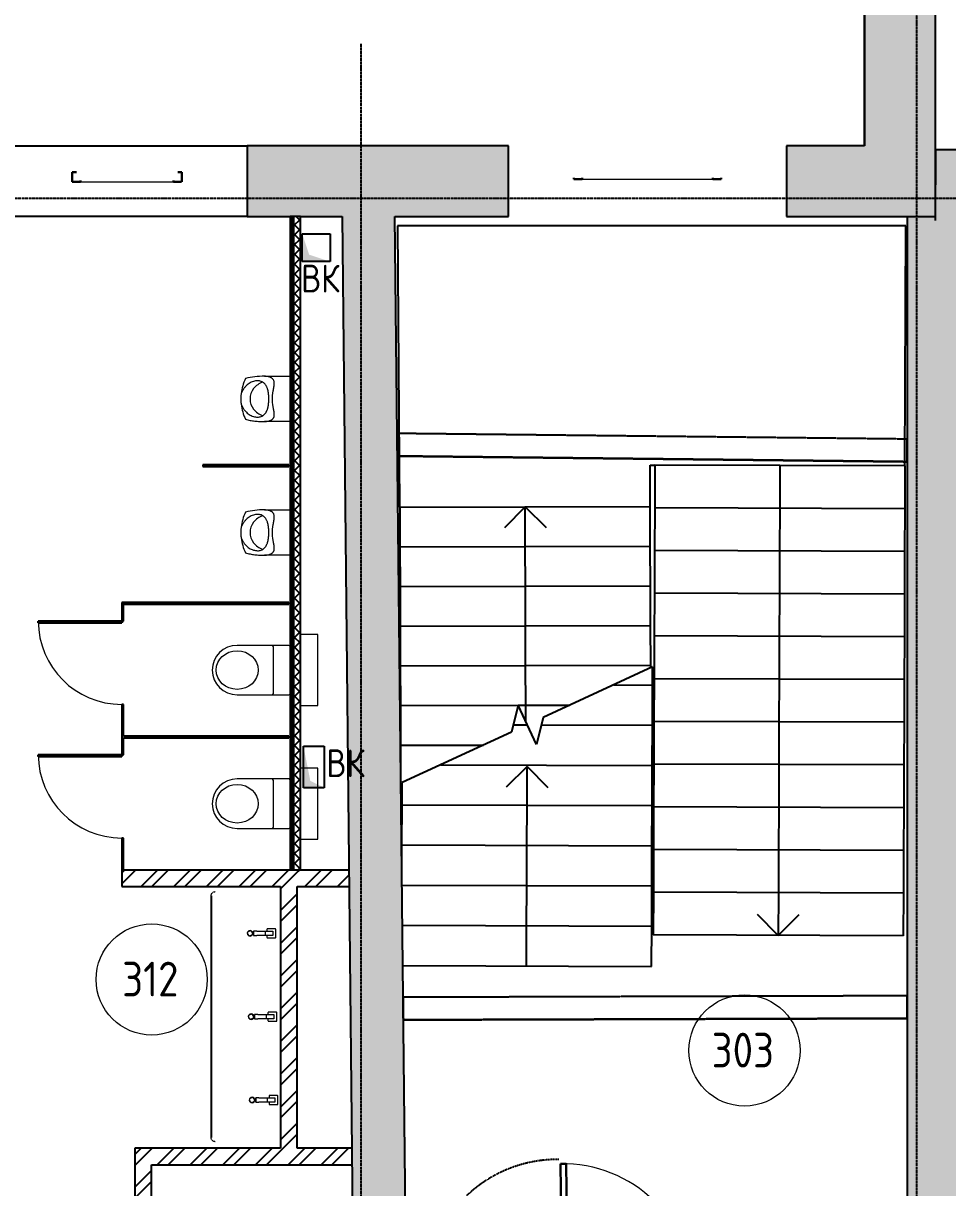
# Model space of a CAD drawing. Header units: millimetres. Extents: x -129048 to 476301, y -5853 to 215316.
# Drawn here: x 255956 to 262609, y 13584 to 21966 of the extents above; entities that cross this region are included whole.
import ezdxf
from ezdxf import colors
from ezdxf.entities.mleader import LeaderData, LeaderLine
from ezdxf.math import Vec2, Vec3

# ---------------------------------------------------------------- set-up
doc = ezdxf.new("R2010")
doc.units = ezdxf.units.MM
for name, pattern in [('ADSK_Линия сетки', [25, 20, -2.5, 0, -2.5]), ('ADSK_Сверху', [4.5, 3, -1.5]), ('ADSK_Снесено', [4.5, 3, -1.5]), ('ADSK_Штриховая_ш2 п1', [3, 2, -1])]:
    doc.linetypes.add(name, pattern=pattern)
for name, color, linetype, lineweight, true_color in [('_ Окна', 5, 'Continuous', 30, 0x0000ff), ('Линии', 7, 'Continuous', 9, 0x00a600), ('Обобщенные модели', 5, 'Continuous', 18, 0x0000ff), ('Стены внутренние', 5, 'Continuous', 18, 0x0000ff), ('Стены наружные', 1, 'ADSK_Снесено', 18, 0xff0000), ('Стены штриховка', 5, 'Continuous', 18, 0x0000ff)]:
    doc.layers.add(name, color=color, linetype=linetype, lineweight=lineweight, true_color=true_color)
for name, color, linetype, lineweight in [('GAZLAITER', 1, 'Continuous', 40), ('Аннотация', 7, 'Continuous', 9), ('Двери', 251, 'Continuous', 18), ('Каркас', 7, 'Continuous', 18), ('Лестницы', 7, 'Continuous', 18), ('Марки помещений', 7, 'Continuous', 20), ('Окна', 251, 'Continuous', 18), ('Сантехника', 251, 'Continuous', 18), ('Стрелки вверх', 7, 'Continuous', 18), ('Узлы', 7, 'Continuous', 18)]:
    doc.layers.add(name, color=color, linetype=linetype, lineweight=lineweight)
doc.styles.add('GOST Common_1', font='GOST Common_0.ttf', dxfattribs={"width": 0.9, "height": 200})
doc.styles.add('GOST Common_2', font='GOST Common_0.ttf', dxfattribs={"width": 0.9, "height": 250})
doc.styles.add('PIK', font='isocpeur.ttf', dxfattribs={"width": 0.9, "height": 250})
pattern_1 = [(45, (215977.25, 150), (-117.8655, 117.8655), []), (45, (216055.83, 150), (-117.8655, 117.8655), [])]
pattern_2 = [(45, (215977.25, 150), (-70.71068, 70.71068), [])]

# ---------------------------------------------------------------- blocks, each defined once
blk = doc.blocks.new('Витраж-тент со смещением вовне - 60мм 30 сдвиг-2061572-03 План 3-го этажа')
at = {"layer": '_ Окна', "color": 161, "linetype": 'ADSK_Сверху', "true_color": 0xaaaaff}
for p, q in [((-395, 25), (-395, -45)), ((-395, 25), (-365, 25)), ((-395, -45), (-395, 25)), ((395, 25), (365, 25)), ((395, -45), (395, 25)), ((395, -45), (395, 25)), ((-335, -45), (-395, -45)), ((-335, -35), (-335, -45)), ((335, -35), (335, -45)), ((335, -45), (395, -45))]:
    blk.add_line(p, q, dxfattribs=at)
at = {"layer": 'Окна', "color": 161, "linetype": 'ADSK_Сверху', "true_color": 0xaaaaff}
blk.add_line((-335, -45), (335, -45), dxfattribs=at)
blk = doc.blocks.new('Витраж-тент со смещением вовне - 60мм 30 сдвиг верхнее без сетки-1467094-03 План 3-го этажа')
at = {"layer": '_ Окна'}
for p, q in [((-530, -35), (-530, -45)), ((-530, -45), (-530, -35)), ((-470, -45), (-530, -45)), ((-470, -35), (-470, -45)), ((470, -35), (470, -45)), ((470, -45), (530, -45)), ((530, -45), (530, -35)), ((530, -45), (530, -35))]:
    blk.add_line(p, q, dxfattribs=at)
at = {"layer": 'Окна'}
blk.add_line((-470, -45), (470, -45), dxfattribs=at)
blk = doc.blocks.new('Раковина с 2-3 кранами для санузла - 500x1800 3 taps-2317887-03 План 3-го этажа')
at = {"layer": 'Сантехника'}
for p, q in [((-764.1, 503.1), (-763.2, 503.9)), ((1018.1, 499.1), (1018.9, 498.2)), ((-490, 189.1), (-460, 189.1)), ((-490, 189.1), (-490, 166.1)), ((-460, 189.1), (-490, 189.1)), ((-460, 166.1), (-460, 189.1)), ((110, 196.6), (140, 196.6)), ((110, 196.6), (110, 173.6)), ((140, 196.6), (110, 196.6)), ((110, 114), (110, 173.6)), ((140, 173.6), (140, 196.6)), ((140, 173.6), (140, 114)), ((710, 204.1), (740, 204.1)), ((710, 204.1), (710, 181.1)), ((740, 204.1), (710, 204.1)), ((710, 121.5), (710, 181.1)), ((740, 181.1), (740, 204.1)), ((740, 181.1), (740, 121.5)), ((-506.8, 91.2), (-506.8, 31.6)), ((-490, 93.1), (-504.9, 93.1)), ((-490, 106.5), (-490, 166.1)), ((-490, 71.5), (-490, 106.5)), ((-460, 106.5), (-490, 106.5)), ((-460, 166.1), (-460, 106.5)), ((-460, 106.5), (-460, 71.5)), ((-445.4, 93.1), (-460, 93.1)), ((-443.5, 31.6), (-443.5, 91.2)), ((93.2, 98.7), (93.2, 39.1)), ((110, 100.6), (95.1, 100.6)), ((110, 79), (110, 114)), ((140, 114), (110, 114)), ((140, 114), (140, 79)), ((154.6, 100.6), (140, 100.6)), ((156.5, 39.1), (156.5, 98.7)), ((693.2, 106.2), (693.2, 46.6)), ((710, 108.1), (695.1, 108.1)), ((710, 86.5), (710, 121.5)), ((740, 121.5), (710, 121.5)), ((710, 66.5), (710, 86.5)), ((740, 121.5), (740, 86.5)), ((754.6, 108.1), (740, 108.1)), ((740, 86.5), (740, 66.5)), ((756.5, 46.6), (756.5, 106.2)), ((-505.3, 30.1), (-445, 30.1)), ((-490, 51.5), (-490, 71.5)), ((-460, 51.5), (-490, 51.5)), ((-460, 71.5), (-460, 51.5)), ((94.7, 37.6), (155, 37.6)), ((110, 59), (110, 79)), ((140, 59), (110, 59)), ((140, 79), (140, 59)), ((694.7, 45.1), (755, 45.1)), ((740, 66.5), (710, 66.5))]:
    blk.add_line(p, q, dxfattribs=at)
at = {"layer": 'Сантехника', "flags": 128}
for points in [[(-758.1, 507), (-757, 507.5), (-755.9, 508), (-754.7, 508.4)], [(-752.4, 509.1), (-751.3, 509.3), (-750.1, 509.6), (-748.9, 509.7), (-747.7, 509.9), (-746.5, 510), (-745.3, 510), (-745, 510)], [(995, 510), (996.2, 510), (997.4, 509.9), (998.6, 509.8), (999.8, 509.6), (1001, 509.4), (1002.1, 509.1)], [(1004.4, 508.5), (1005.6, 508.1), (1006.7, 507.6), (1007.8, 507.1), (1008.9, 506.6)], [(1010.9, 505.4), (1011.9, 504.8), (1012.9, 504.1), (1013.9, 503.3), (1014.8, 502.6)], [(-775, 480), (-775, 481.2), (-774.9, 482.4), (-774.8, 483.6), (-774.6, 484.8), (-774.4, 486), (-774.1, 487.1)], [(-773.5, 489.4), (-773.1, 490.6), (-772.6, 491.7), (-772.1, 492.8), (-771.6, 493.9)], [(-770.4, 495.9), (-769.8, 496.9), (-769.1, 497.9), (-768.3, 498.9), (-767.6, 499.8)], [(1022, 493.1), (1022.5, 492), (1023, 490.9), (1023.4, 489.7)], [(1024.1, 487.4), (1024.3, 486.3), (1024.6, 485.1), (1024.7, 483.9), (1024.9, 482.7), (1025, 481.5), (1025, 480.3), (1025, 480)]]:
    blk.add_lwpolyline(points, dxfattribs=at)
at = {"layer": 'Сантехника'}
for centre, radius, start, end in [((-475, 215), 20, 0, 180), ((-475, 215), 20, 180, 360), ((-475, 215), 18.2, 165.15778, 180), ((-475, 215), 18.2, 180, 191.34075), ((-475, 215), 16.3, 175.36727, 180), ((-475, 215), 16.3, 175.36727, 180), ((-475, 215), 16.3, 180, 198.62064), ((-475, 215), 16.3, 180, 198.62064), ((-475, 215), 18.2, 208.98332, 219.73377), ((-475, 215), 18.2, 95.84531, 146.66266), ((-475, 215), 16.3, 216.87489, 225), ((-475, 215), 16.3, 216.87489, 225), ((-475, 215), 18.2, 225, 229.4056), ((-475, 215), 18.2, 232.75928, 242.71908), ((-475, 215), 18.2, 265.13096, 274.18327), ((-475, 215), 18.2, 85.13096, 94.18327), ((-475, 215), 18.2, 275.84531, 326.66266), ((-475, 215), 18.2, 52.75928, 62.71908), ((-475, 215), 16.3, 36.87489, 45), ((-475, 215), 16.3, 36.87489, 45), ((-475, 215), 18.2, 45, 49.4056), ((-475, 215), 18.2, 28.98332, 39.73377), ((-475, 215), 16.3, 0, 18.62064), ((-475, 215), 16.3, 0, 18.62064), ((-475, 215), 16.3, 355.36727, 360), ((-475, 215), 16.3, 355.36727, 360), ((-475, 215), 18.2, 345.15778, 360), ((-475, 215), 18.2, 0, 11.34075), ((125, 222.5), 20, 0, 180), ((125, 222.5), 20, 180, 360), ((125, 222.5), 18.2, 165.15778, 180), ((125, 222.5), 18.2, 180, 191.34075), ((125, 222.5), 16.3, 175.36727, 180), ((125, 222.5), 16.3, 175.36727, 180), ((125, 222.5), 16.3, 180, 198.62064), ((125, 222.5), 16.3, 180, 198.62064), ((125, 222.5), 18.2, 208.98332, 219.73377), ((125, 222.5), 18.2, 95.84531, 146.66266), ((125, 222.5), 16.3, 216.87489, 225), ((125, 222.5), 16.3, 216.87489, 225), ((125, 222.5), 18.2, 225, 229.4056), ((125, 222.5), 18.2, 232.75928, 242.71908), ((125, 222.5), 18.2, 265.13096, 274.18327), ((125, 222.5), 18.2, 85.13096, 94.18327), ((125, 222.5), 18.2, 275.84531, 326.66266), ((125, 222.5), 18.2, 52.75928, 62.71908), ((125, 222.5), 16.3, 36.87489, 45), ((125, 222.5), 16.3, 36.87489, 45), ((125, 222.5), 18.2, 45, 49.4056), ((125, 222.5), 18.2, 28.98332, 39.73377), ((125, 222.5), 16.3, 0, 18.62064), ((125, 222.5), 16.3, 0, 18.62064), ((125, 222.5), 16.3, 355.36727, 360), ((125, 222.5), 16.3, 355.36727, 360), ((125, 222.5), 18.2, 345.15778, 360), ((125, 222.5), 18.2, 0, 11.34075), ((725, 230), 20, 0, 180), ((725, 230), 20, 180, 360), ((725, 230), 18.2, 165.15778, 180), ((725, 230), 18.2, 180, 191.34075), ((725, 230), 16.3, 175.36727, 180), ((725, 230), 16.3, 175.36727, 180), ((725, 230), 16.3, 180, 198.62064), ((725, 230), 16.3, 180, 198.62064), ((725, 230), 18.2, 208.98332, 219.73377), ((725, 230), 18.2, 95.84531, 146.66266), ((725, 230), 16.3, 216.87489, 225), ((725, 230), 16.3, 216.87489, 225), ((725, 230), 18.2, 225, 229.4056), ((725, 230), 18.2, 232.75928, 242.71908), ((725, 230), 18.2, 85.13096, 93.65375), ((725, 230), 18.2, 266.34625, 274.18327), ((725, 230), 18.2, 275.84531, 326.66266), ((725, 230), 18.2, 52.75928, 62.71908), ((725, 230), 16.3, 36.87489, 45), ((725, 230), 16.3, 36.87489, 45), ((725, 230), 18.2, 45, 49.4056), ((725, 230), 18.2, 28.98332, 39.73377), ((725, 230), 16.3, 0, 18.62064), ((725, 230), 16.3, 0, 18.62064), ((725, 230), 16.3, 355.36727, 360), ((725, 230), 16.3, 355.36727, 360), ((725, 230), 18.2, 345.15778, 360), ((725, 230), 18.2, 0, 11.34075), ((-504.9, 91.2), 1.87, 90, 180), ((-504.9, 91.2), 1.87, 120, 150), ((-504.9, 91.2), 1.87, 120, 150), ((-504.9, 91.2), 1.87, 120, 150), ((-445.4, 91.2), 1.87, 0, 90), ((-445.4, 91.2), 1.87, 30, 60), ((-445.4, 91.2), 1.87, 30, 60), ((-445.4, 91.2), 1.87, 30, 60), ((95.1, 98.7), 1.87, 90, 180), ((95.1, 98.7), 1.87, 120, 150), ((95.1, 98.7), 1.87, 120, 150), ((95.1, 98.7), 1.87, 120, 150), ((154.6, 98.7), 1.87, 0, 90), ((154.6, 98.7), 1.87, 30, 60), ((154.6, 98.7), 1.87, 30, 60), ((154.6, 98.7), 1.87, 30, 60), ((695.1, 106.2), 1.87, 90, 180), ((695.1, 106.2), 1.87, 120, 150), ((695.1, 106.2), 1.87, 120, 150), ((695.1, 106.2), 1.87, 120, 150), ((754.6, 106.2), 1.87, 0, 90), ((754.6, 106.2), 1.87, 30, 60), ((754.6, 106.2), 1.87, 30, 60), ((754.6, 106.2), 1.87, 30, 60), ((-505.3, 31.6), 1.49, 180, 270), ((-445, 31.6), 1.49, 270, 360), ((94.7, 39.1), 1.49, 180, 270), ((155, 39.1), 1.49, 270, 360), ((694.7, 46.6), 1.49, 180, 270), ((755, 46.6), 1.49, 270, 360)]:
    blk.add_arc(centre, radius, start, end, dxfattribs=at)
blk = doc.blocks.new('Дверь-Одинарная-Панель - 600 x 2150 мм с_у-1872435-03 План 3-го этажа')
at = {"layer": 'Двери', "lineweight": 30}
for p, q in [((300, 606), (288, 606)), ((288, 606), (288, 6)), ((300, 6), (300, 606)), ((288, 6), (300, 6))]:
    blk.add_line(p, q, dxfattribs=at)
at = {"layer": 'Двери'}
blk.add_arc((300, 6), 600, 90, 180, dxfattribs=at)
blk = doc.blocks.new('Туалет подвесной-Moderna R-Laufen - 000 White-V212-03 План 3-го этажа')
at = {"layer": 'Обобщенные модели'}
for p, q in [((-53, 419.3), (-53, 47.4)), ((303, 47.4), (303, 419.3)), ((-43.1, 157.8), (293.1, 157.8))]:
    blk.add_line(p, q, dxfattribs=at)
for centre, radius, start, end in [((125, 419.3), 178, 360, 180), ((-43.1, 167.7), 9.89, 180, 270), ((293.1, 167.7), 9.89, 270, 360), ((-43.1, 47.4), 9.89, 180, 270), ((293.1, 47.4), 9.89, 270, 360)]:
    blk.add_arc(centre, radius, start, end, dxfattribs=at)
blk.add_ellipse((125, 418.3), major_axis=(0, 151.6), ratio=0.916517, dxfattribs=at)
at = {"layer": 'Сантехника'}
for p, q in [((-130, -37.5), (-130, -162.5)), ((380, -162.5), (380, -37.5)), ((-130, -162.5), (380, -162.5))]:
    blk.add_line(p, q, dxfattribs=at)
blk = doc.blocks.new('Туалет подвесной-Moderna R-Laufen - 000 White-2284892-03 План 3-го этажа')
at = {"layer": 'Обобщенные модели'}
for p, q in [((-53, 419.3), (-53, 47.4)), ((303, 47.4), (303, 419.3)), ((-43.1, 157.8), (293.1, 157.8))]:
    blk.add_line(p, q, dxfattribs=at)
for centre, radius, start, end in [((125, 419.3), 178, 360, 180), ((-43.1, 167.7), 9.89, 180, 270), ((293.1, 167.7), 9.89, 270, 360), ((-43.1, 47.4), 9.89, 180, 270), ((293.1, 47.4), 9.89, 270, 360)]:
    blk.add_arc(centre, radius, start, end, dxfattribs=at)
blk.add_ellipse((125, 418.3), major_axis=(0, 151.6), ratio=0.916517, dxfattribs=at)
at = {"layer": 'Сантехника'}
for p, q in [((-130, -37.5), (-130, -162.5)), ((380, -162.5), (380, -37.5)), ((-130, -162.5), (380, -162.5))]:
    blk.add_line(p, q, dxfattribs=at)
blk = doc.blocks.new('Urinal_Commercial_14201 - UT104EV-1823124-03 План 3-го этажа')
at = {"layer": 'Сантехника'}
for p, q in [((41714.1, 18313), (41898.7, 18313)), ((41898.7, 17986.9), (41714.1, 17987))]:
    blk.add_line(p, q, dxfattribs=at)
for centre, radius, start, end in [((41898.7, 18150), 353.2, 155.41974, 173.79042), ((41731, 18150), 120.3, 141.9939, 180.0061), ((41751.6, 18133.9), 146.4, 110.0061, 141.9939), ((41898.7, 18150), 353.2, 186.20958, 204.57824), ((41731, 18149.9), 120.3, 179.9939, 218.0061), ((41751.6, 18166), 146.4, 218.0061, 249.9939)]:
    blk.add_arc(centre, radius, start, end, dxfattribs=at)
blk.add_ellipse((41809.9, 17228.7), major_axis=(-199.1, 1075.5), ratio=0.694076, start_param=6.146838, end_param=6.328057, dxfattribs=at)
for points, knots in [([(41745.6, 18150), (41745.5, 18153.7), (41745.5, 18159.2), (41745.2, 18166.3), (41745, 18171.5), (41744.6, 18176.7), (41744.1, 18181.8), (41743.6, 18186.9), (41743, 18191.7), (41742.3, 18196.5), (41741.6, 18201.1), (41740.7, 18205.6), (41739.8, 18210), (41738.8, 18214.2), (41737.7, 18218.3), (41736.5, 18222.3), (41734.8, 18227.4), (41733, 18232.3), (41730.9, 18236.9), (41728.8, 18241.4), (41725.9, 18246.7), (41722, 18252.5), (41717.7, 18257.9), (41713.1, 18262.7), (41708.1, 18267), (41700.9, 18272), (41691, 18276.8), (41678, 18280.2), (41664, 18281.2), (41644.5, 18279.3), (41619.4, 18271.3), (41595.2, 18256), (41577.4, 18239.3), (41565.4, 18224.6), (41555, 18207.6), (41549.8, 18194.9), (41547.6, 18188.2)], [-1, -1, -1, -1, -0.975, -0.9625, -0.95, -0.9375, -0.925, -0.9125, -0.9, -0.8875, -0.875, -0.8625, -0.85, -0.8375, -0.825, -0.8125, -0.8, -0.775, -0.7625, -0.75, -0.725, -0.7, -0.675, -0.65, -0.625, -0.6, -0.55, -0.5, -0.45, -0.4, -0.3, -0.2, -0.15, -0.1, -0.05, 0, 0, 0, 0]), ([(41771.2, 18150), (41771.4, 18158.3), (41772.1, 18170.9), (41773.7, 18185.2), (41774.8, 18193.3), (41775.7, 18199.3), (41776.6, 18205.2), (41777.7, 18211), (41778.8, 18216.7), (41779.8, 18222.3), (41780.8, 18227.9), (41781.8, 18233.3), (41782.6, 18237.7), (41783.2, 18241.2), (41783.5, 18243.8), (41783.9, 18246.3), (41784.3, 18249.7), (41784.8, 18253.8), (41785.1, 18257.8), (41785.2, 18260.9), (41785.2, 18264), (41785, 18267.7), (41784.4, 18273.4), (41782.8, 18280), (41779.5, 18287.1), (41775.7, 18292.1), (41772.2, 18295.7), (41769.2, 18298.1), (41766, 18300.3), (41762.7, 18302.3), (41759.3, 18304.1), (41755.6, 18305.7), (41751.8, 18307.1), (41747.9, 18308.4), (41744, 18309.4), (41738.5, 18310.7), (41728.7, 18312.3), (41720.1, 18312.9), (41714.1, 18313)], [-1, -1, -1, -1, -0.909091, -0.863636, -0.840909, -0.818182, -0.795455, -0.772727, -0.75, -0.727273, -0.704545, -0.681818, -0.659091, -0.647727, -0.636364, -0.625, -0.613636, -0.590909, -0.568182, -0.556818, -0.545455, -0.522727, -0.5, -0.454545, -0.409091, -0.363636, -0.340909, -0.318182, -0.295455, -0.272727, -0.25, -0.227273, -0.204545, -0.181818, -0.159091, -0.136364, -0.090909, 0, 0, 0, 0]), ([(41547.6, 18111.8), (41549.8, 18105.1), (41555, 18092.3), (41565.4, 18075.3), (41577.4, 18060.6), (41595.2, 18043.9), (41619.4, 18028.6), (41644.5, 18020.6), (41664, 18018.8), (41678, 18019.8), (41691, 18023.2), (41700.9, 18028), (41708.1, 18032.9), (41713.1, 18037.2), (41717.7, 18042.1), (41722, 18047.4), (41725.9, 18053.2), (41728.8, 18058.5), (41730.9, 18063), (41733, 18067.6), (41734.8, 18072.5), (41736.5, 18077.7), (41737.7, 18081.6), (41738.8, 18085.7), (41739.8, 18090), (41740.7, 18094.3), (41741.6, 18098.8), (41742.3, 18103.5), (41743, 18108.2), (41743.6, 18113.1), (41744.1, 18118.1), (41744.6, 18123.2), (41745, 18128.4), (41745.2, 18133.6), (41745.5, 18140.7), (41745.5, 18146.2), (41745.6, 18150)], [-1, -1, -1, -1, -0.95, -0.9, -0.85, -0.8, -0.7, -0.6, -0.55, -0.5, -0.45, -0.4, -0.375, -0.35, -0.325, -0.3, -0.275, -0.25, -0.2375, -0.225, -0.2, -0.1875, -0.175, -0.1625, -0.15, -0.1375, -0.125, -0.1125, -0.1, -0.0875, -0.075, -0.0625, -0.05, -0.0375, -0.025, 0, 0, 0, 0]), ([(41714.1, 17987), (41718.8, 17987), (41727.9, 17987.5), (41738.9, 17989.2), (41747.4, 17991.4), (41753.5, 17993.3), (41758.3, 17995.4), (41762, 17997.2), (41765.5, 17999.3), (41769.7, 18002.1), (41774.1, 18006.1), (41777.9, 18010.6), (41781, 18015.8), (41783.2, 18021.6), (41784.6, 18027.9), (41785.1, 18033.5), (41785.2, 18038.3), (41785.1, 18042), (41784.8, 18045.8), (41784.4, 18049.6), (41783.9, 18053.6), (41783.3, 18057.6), (41782.7, 18061.7), (41781.9, 18065.8), (41781.2, 18070.1), (41780.4, 18074.4), (41779.6, 18078.8), (41778.4, 18084.7), (41777.1, 18092.2), (41775.6, 18101.5), (41773.7, 18114.1), (41772, 18130.2), (41771.4, 18143.4), (41771.2, 18150)], [-1, -1, -1, -1, -0.928571, -0.857143, -0.821429, -0.785714, -0.75, -0.732143, -0.714286, -0.678571, -0.642857, -0.607143, -0.571429, -0.535714, -0.5, -0.464286, -0.446429, -0.428571, -0.410714, -0.392857, -0.375, -0.357143, -0.339286, -0.321429, -0.303571, -0.285714, -0.267857, -0.25, -0.214286, -0.178571, -0.142857, -0.071429, 0, 0, 0, 0])]:
    blk.add_open_spline(points, degree=3, knots=knots, dxfattribs=at)
for points in [[(41547.6, 18188.2), (41546.3, 18184.1), (41544.6, 18175.9), (41543.5, 18163), (41543.3, 18154.3), (41543.3, 18150)], [(41543.3, 18150), (41543.3, 18145.6), (41543.5, 18136.9), (41544.6, 18124.1), (41546.3, 18115.8), (41547.6, 18111.8)], [(41577.5, 18003.1), (41588.6, 18000.2), (41611, 17995.3), (41645, 17990.2), (41679.4, 17987.3), (41702.5, 17986.9), (41714.1, 17987)]]:
    blk.add_open_spline(points, degree=3, dxfattribs=at)
blk = doc.blocks.new('AC_Дверь_Двупольная - Д-16п 1500х2200h 2-2315479-03 План 3-го этажа')
at = {"layer": 'Двери', "lineweight": 30}
for p, q in [((-750, 1010), (-710, 1010)), ((-750, 60), (-750, 1010)), ((-710, 1010), (-710, 60)), ((750, 610), (710, 610)), ((710, 610), (710, 60)), ((750, 60), (750, 610)), ((-800, 60), (-780, 60)), ((-800, -10), (-800, 60)), ((-780, 60), (-750, 60)), ((-780, -10), (-780, 60)), ((-780, 60), (-780, -10)), ((-710, 60), (-750, 60)), ((-750, 60), (-750, 20)), ((-750, 20), (-740, 20)), ((-740, 20), (-740, -10)), ((710, 60), (750, 60)), ((750, 20), (740, 20)), ((740, 20), (740, -10)), ((780, 60), (750, 60)), ((750, 60), (750, 20)), ((780, -10), (780, 60)), ((800, 60), (780, 60)), ((780, 60), (780, -10)), ((800, -10), (800, 60)), ((-780, -10), (-800, -10)), ((-740, -10), (-780, -10)), ((740, -10), (780, -10)), ((780, -10), (800, -10))]:
    blk.add_line(p, q, dxfattribs=at)
at = {"layer": 'Двери'}
for centre, radius, start, end in [((-750, 60), 950, 360, 90), ((750, 60), 550, 90, 180)]:
    blk.add_arc(centre, radius, start, end, dxfattribs=at)
blk = doc.blocks.new('ADSK_Марка_Помещение_ОдноЗначение - Номер-247393-03 План 3-го этажа')
at = {"layer": 'Марки помещений'}
blk.add_circle((0, 0), 4, dxfattribs=at)

msp = doc.modelspace()

# ---------------------------------------------------------------- hatches: boundary and pattern name
at = {"layer": 'Стены внутренние', "lineweight": 25, "true_color": 0x636466}
h = msp.add_hatch(dxfattribs=at)
h.set_pattern_fill('FP_3', color=251, style=0, pattern_type=2)
h.set_pattern_definition([(45, (215977.254, 150), (-35.35534, 35.35534), []), (135, (215977.254, 150), (-35.35534, -35.35534), [])])
h.paths.add_polyline_path([(257900.91942, 15872.96205), (257950.91942, 15872.96205), (257950.91942, 20574.05859), (257900.91942, 20574.05859), (257900.91942, 16170.77439)])
for points in [[(258329.22066, 13048.53488), (258709.20332, 13052.17776), (258630.93999, 20574.05859), (258250.91942, 20574.05859), (258328.23413, 13143.35052)], [(262317.10652, 13099.81577), (262697.10652, 13104.97462), (262697.10652, 20545.02004), (262518.11169, 20545.84648), (262518.11169, 20574.05859), (262317.10652, 20574.05859), (262317.10652, 15170.85341)]]:
    msp.add_hatch(color=251, dxfattribs=at).paths.add_polyline_path(points)
h = msp.add_hatch(dxfattribs=at)
h.set_pattern_fill('FP_4', color=251, style=0, pattern_type=2)
h.set_pattern_definition(pattern_2)
h.paths.add_polyline_path([(257568.03858, 18774.96205), (257867.5993, 18774.96205), (257867.5993, 18786.96205), (257247.5993, 18786.96205), (257247.5993, 18774.96205)])
h = msp.add_hatch(dxfattribs=at)
h.set_pattern_fill('FP_4', color=251, style=0, pattern_type=2)
h.set_pattern_definition(pattern_2)
h.paths.add_polyline_path([(256675.91942, 17784.96205), (257867.5993, 17784.96205), (257867.5993, 17796.96205), (256663.91942, 17796.96205), (256663.91942, 17784.96205)])
h = msp.add_hatch(dxfattribs=at)
h.set_pattern_fill('FP_4', color=251, style=0, pattern_type=2)
h.set_pattern_definition(pattern_2)
h.paths.add_polyline_path([(256663.91942, 15872.96205), (256675.91942, 15872.96205), (256675.91942, 16100.96205), (256663.91942, 16100.96205)])
h.paths.add_polyline_path([(256675.91942, 16700.96205), (256675.91942, 17062.96205), (256663.91942, 17062.96205), (256663.91942, 16700.96205)])
h.paths.add_polyline_path([(256675.91942, 17662.96205), (256675.91942, 17784.96205), (256663.91942, 17784.96205), (256663.91942, 17662.96205)])
h = msp.add_hatch(dxfattribs=at)
h.set_pattern_fill('FP_4', color=251, style=0, pattern_type=2)
h.set_pattern_definition(pattern_2)
h.paths.add_polyline_path([(257322.20351, 16822.96205), (257867.5993, 16822.96205), (257867.5993, 16834.96205), (256675.91942, 16834.96205), (256675.91942, 16822.96205), (257207.27201, 16822.96205)])
h = msp.add_hatch(dxfattribs=at)
h.set_pattern_fill('FP_2', color=251, style=0, pattern_type=2)
h.set_pattern_definition(pattern_1)
h.paths.add_polyline_path([(257346.80171, 15752.96205), (257922.5993, 15752.96205), (257922.5993, 15872.96205), (256663.91942, 15872.96205), (256663.91942, 15752.96205), (257332.60349, 15752.96205)])
h = msp.add_hatch(dxfattribs=at)
h.set_pattern_fill('FP_2', color=251, style=0, pattern_type=2)
h.set_pattern_definition(pattern_1)
h.paths.add_polyline_path([(258301.08175, 15752.96205), (258299.83318, 15872.96205), (257922.5993, 15872.96205), (257922.5993, 15752.96205), (258299.83318, 15752.96205)])
h = msp.add_hatch(dxfattribs=at)
h.set_pattern_fill('FP_2', color=251, style=0, pattern_type=2)
h.set_pattern_definition(pattern_1)
h.paths.add_polyline_path([(257807.60349, 13868.09966), (257927.60349, 13868.09966), (257927.60349, 15752.96205), (257807.60349, 15752.96205), (257807.60349, 13900.20649)])
h = msp.add_hatch(dxfattribs=at)
h.set_pattern_fill('FP_2', color=251, style=0, pattern_type=2)
h.set_pattern_definition(pattern_1)
h.paths.add_polyline_path([(256759.22066, 13033.48335), (256879.22066, 13034.63379), (256879.22066, 13868.09966), (256759.22066, 13868.09966), (256759.22066, 13048.53488)])
h = msp.add_hatch(dxfattribs=at)
h.set_pattern_fill('FP_2', color=251, style=0, pattern_type=2)
h.set_pattern_definition(pattern_1)
h.paths.add_polyline_path([(258321.94186, 13748.09966), (258320.69329, 13868.09966), (256879.22066, 13868.09966), (256879.22066, 13748.09966), (258250.91942, 13748.09966)])
at = {"layer": 'Стены наружные', "linetype": 'Continuous', "lineweight": 25, "true_color": 0x636466}
h = msp.add_hatch(color=251, dxfattribs=at)
h.paths.add_polyline_path([(262306.61413, 21084.05859), (262520.4664, 21084.05859), (262520.4664, 22215.52318), (262010.4664, 22215.52318), (262010.4664, 21084.05859)])
h.paths.add_polyline_path([(262399.82977, 23985.52318), (262520.4664, 23985.52318), (262520.4664, 26210.50885), (262010.4664, 26210.50885), (262010.4664, 23985.52318)])
h.paths.add_polyline_path([(262010.4664, 27980.50885), (262520.4664, 27980.50885), (262520.4664, 30265.57482), (262010.4664, 30265.57482), (262010.4664, 29083.80849)])
h.paths.add_polyline_path([(262010.4664, 32035.57482), (262520.4664, 32035.57482), (262520.4664, 34281.62113), (262010.4664, 34281.62113), (262010.4664, 33578.46169)])
h.paths.add_polyline_path([(262371.15171, 36051.62113), (262520.4664, 36051.62113), (262520.4664, 43399.20652), (262010.4664, 43399.20652), (262010.4664, 36051.62113), (262369.83034, 36051.62113)])
h = msp.add_hatch(color=251, dxfattribs=at)
h.paths.add_polyline_path([(262520.4664, 20574.05859), (262520.4664, 21084.05859), (261447.82808, 21084.05859), (261447.82808, 20574.05859), (262518.11169, 20574.05859)])
h.paths.add_polyline_path([(258348.70974, 20574.05859), (259447.82808, 20574.05859), (259447.82808, 21084.05859), (257568.03858, 21084.05859), (257568.03858, 20574.05859), (258348.1537, 20574.05859)])
h.paths.add_polyline_path([(255838.03858, 20574.05859), (255838.03858, 21084.05859), (254719.15905, 21084.05859), (254719.15905, 20574.05859), (255595.00558, 20574.05859)])
h = msp.add_hatch(color=251, dxfattribs=at)
h.paths.add_polyline_path([(265211.3402, 20533.4115), (265213.69491, 21043.40607), (265023.68575, 21044.28336), (265021.33104, 20534.2888)])
h.paths.add_polyline_path([(263021.35236, 20543.52295), (263023.50854, 21053.51844), (262520.4664, 21055.84105), (262520.4664, 20574.05859), (262518.24195, 20574.05859), (262518.11169, 20545.84648), (262697.10652, 20545.02004)])
at = {"layer": 'Узлы', "lineweight": 25, "true_color": 0x636466}
for points in [[(257963.82808, 20250.5099), (258163.82808, 20250.5099), (258013.32555, 20300.00737), (257963.82808, 20450.5099), (257963.82808, 20300.00737)], [(258021.36588, 16463.35391), (258121.8684, 16463.35391), (258021.36588, 16512.85138), (257971.8684, 16763.35391), (257971.8684, 16463.35391)]]:
    msp.add_hatch(color=251, dxfattribs=at).paths.add_polyline_path(points)

# ---------------------------------------------------------------- linework, layer by layer
at = {"linetype": 'ADSK_Линия сетки', "lineweight": 25}
for p, q in [((262387.16465, -2825.79407), (262387.16465, 44684.78674)), ((258387.16465, -2825.79407), (258387.16465, 21818.8012)), ((204891.02955, 20706.78828), (273118.97256, 20706.78828))]:
    msp.add_line(p, q, dxfattribs=at)
at = {"color": 251, "lineweight": 25, "true_color": 0x636466}
msp.add_line((257307.60349, 15684.96205), (257307.60349, 13944.96205), dxfattribs=at)
msp.add_lwpolyline([(262010.4664, 21084.05859), (262010.4664, 43909.20652), (272009.87193, 43909.20652), (272191.20351, 8682.30207), (265910.655, 8682.30207), (265910.655, 300.23165), (258014.186, 300.23165), (258014.186, 2256.78828), (247213.22785, 2336.47811), (247313.64977, 2335.73719), (247313.64977, -2582.56685), (234949.89798, -2582.56685), (234949.89798, 2336.47811), (224250.2517, 2336.47811), (224250.2517, 422.0206), (216267.75299, 456.78828), (216267.75299, 8679.25245)], dxfattribs=at)
at = {"layer": 'Каркас', "color": 251, "linetype": 'ADSK_Сверху', "lineweight": 25, "true_color": 0x636466}
for p, q in [((258647.17938, 19013.29284), (258648.87149, 18850.66402)), ((262317.10652, 18972.5296), (258647.17938, 19013.29284)), ((258648.87149, 18850.66402), (258647.17938, 19013.29284)), ((262317.10652, 18972.5296), (258647.17938, 19013.29284)), ((262317.10652, 18809.91957), (262317.10652, 18972.5296)), ((262317.10652, 18972.5296), (262317.10652, 18809.91957)), ((258648.87149, 18850.66402), (262317.10652, 18809.91957)), ((262317.10652, 18809.91957), (258648.87149, 18850.66402)), ((262317.10652, 14965.09561), (258689.41278, 14954.24508)), ((262317.10652, 14965.09561), (258689.41278, 14954.24508)), ((258689.41278, 14954.24508), (258691.10455, 14791.64941)), ((258691.10455, 14791.64941), (258689.41278, 14954.24508)), ((262317.10652, 14802.49488), (262317.10652, 14965.09561)), ((262317.10652, 14965.09561), (262317.10652, 14802.49488)), ((258691.10455, 14791.64941), (262317.10652, 14802.49488)), ((262317.10652, 14802.49488), (258691.10455, 14791.64941))]:
    msp.add_line(p, q, dxfattribs=at)
at = {"layer": 'Лестницы', "color": 251, "lineweight": 25, "true_color": 0x636466}
for p, q in [((258649.55953, 20507.63165), (258664.5859, 18482.07674)), ((262306.61413, 20507.63165), (258649.55953, 20507.63165)), ((262300.62905, 18779.24299), (262306.61413, 20507.63165)), ((260466.84681, 18785.59304), (260500.97794, 18785.47485)), ((260467.72527, 18487.38845), (260466.84681, 18785.59304)), ((260500.97794, 18785.47485), (260499.91313, 18477.97669)), ((262300.96715, 18779.24182), (260500.97794, 18785.47485)), ((262300.96715, 18779.24182), (260500.97794, 18785.47485)), ((262300.96715, 18779.24182), (262299.90234, 18471.74367)), ((258664.5859, 18482.07674), (258667.73308, 18482.08601)), ((258667.73308, 18482.08601), (260467.72527, 18487.38845)), ((258667.73308, 18482.08601), (260467.72527, 18487.38845)), ((258668.5744, 18196.48725), (258667.73308, 18482.08601)), ((260468.56659, 18201.78969), (260467.72527, 18487.38845)), ((260499.91313, 18477.97669), (260498.84832, 18170.47854)), ((262299.90234, 18471.74367), (260499.91313, 18477.97669)), ((262299.90234, 18471.74367), (260499.91313, 18477.97669)), ((262299.90234, 18471.74367), (262298.83753, 18164.24551)), ((258668.5744, 18196.48725), (260468.56659, 18201.78969)), ((258668.5744, 18196.48725), (260468.56659, 18201.78969)), ((258669.41572, 17910.88848), (258668.5744, 18196.48725)), ((260469.40791, 17916.19093), (260468.56659, 18201.78969)), ((260498.84832, 18170.47854), (260497.78351, 17862.98038)), ((262298.83753, 18164.24551), (260498.84832, 18170.47854)), ((262298.83753, 18164.24551), (260498.84832, 18170.47854)), ((262298.83753, 18164.24551), (262297.77272, 17856.74735)), ((258669.41572, 17910.88848), (260469.40791, 17916.19093)), ((258669.41572, 17910.88848), (260469.40791, 17916.19093)), ((258670.25704, 17625.28972), (258669.41572, 17910.88848)), ((260470.24923, 17630.59217), (260469.40791, 17916.19093)), ((260497.78351, 17862.98038), (260496.71871, 17555.48222)), ((262297.77272, 17856.74735), (260497.78351, 17862.98038)), ((262297.77272, 17856.74735), (260497.78351, 17862.98038)), ((262297.77272, 17856.74735), (262296.70791, 17549.2492)), ((258670.25704, 17625.28972), (260470.24923, 17630.59217)), ((258670.25704, 17625.28972), (260470.24923, 17630.59217)), ((258671.09837, 17339.69096), (258670.25704, 17625.28972)), ((260471.09056, 17344.99341), (260470.24923, 17630.59217)), ((260496.71871, 17555.48222), (260495.6539, 17247.98407)), ((262296.70791, 17549.2492), (260496.71871, 17555.48222)), ((262296.70791, 17549.2492), (260496.71871, 17555.48222)), ((262296.70791, 17549.2492), (262295.64311, 17241.75104)), ((258671.09837, 17339.69096), (260471.09056, 17344.99341)), ((258671.09837, 17339.69096), (260471.09056, 17344.99341)), ((258671.93969, 17054.0922), (258671.09837, 17339.69096)), ((260484.85251, 17332.68798), (259696.87538, 16968.56478)), ((260471.14546, 17326.35397), (260471.09056, 17344.99341)), ((260484.40104, 17202.31187), (260484.85251, 17332.68798)), ((260204.80857, 17203.28004), (260484.40104, 17202.31187)), ((260204.80857, 17203.28004), (260484.40104, 17202.31187)), ((260483.39926, 16913.0136), (260484.40104, 17202.31187)), ((260495.6539, 17247.98407), (260494.58909, 16940.48591)), ((262295.64311, 17241.75104), (260495.6539, 17247.98407)), ((262295.64311, 17241.75104), (260495.6539, 17247.98407)), ((262295.64311, 17241.75104), (262294.5783, 16934.25289)), ((258671.93969, 17054.0922), (259517.51954, 17056.58313)), ((258671.93969, 17054.0922), (259517.51954, 17056.58313)), ((258672.78101, 16768.49344), (258671.93969, 17054.0922)), ((259517.86131, 17057.96852), (259469.93393, 16863.69544)), ((259648.94799, 16774.29171), (259517.86131, 17057.96852)), ((259518.50017, 17056.58601), (259889.72333, 17057.67957)), ((259518.50017, 17056.58601), (259889.72333, 17057.67957)), ((259696.87538, 16968.56478), (259648.94799, 16774.29171)), ((260494.58909, 16940.48591), (260493.52428, 16632.98775)), ((262294.5783, 16934.25289), (260494.58909, 16940.48591)), ((262294.5783, 16934.25289), (260494.58909, 16940.48591)), ((262294.5783, 16934.25289), (262293.51349, 16626.75473)), ((259469.93393, 16863.69544), (258681.9568, 16499.57225)), ((259482.95543, 16916.47795), (259583.40465, 16916.13011)), ((259482.95543, 16916.47795), (259583.40465, 16916.13011)), ((259683.85387, 16915.78228), (260483.39926, 16913.0136)), ((259683.85387, 16915.78228), (260483.39926, 16913.0136)), ((260482.39747, 16623.71533), (260483.39926, 16913.0136)), ((258672.78101, 16768.49344), (259267.70556, 16770.24598)), ((258672.78101, 16768.49344), (259267.70556, 16770.24598)), ((258673.62233, 16482.89468), (258672.78101, 16768.49344)), ((258962.00074, 16628.98018), (260482.39747, 16623.71533)), ((258962.00074, 16628.98018), (260482.39747, 16623.71533)), ((260481.39569, 16334.41707), (260482.39747, 16623.71533)), ((260493.52428, 16632.98775), (260492.45947, 16325.4896)), ((262293.51349, 16626.75473), (260493.52428, 16632.98775)), ((262293.51349, 16626.75473), (260493.52428, 16632.98775)), ((262293.51349, 16626.75473), (262292.44868, 16319.25657)), ((258673.62233, 16482.89468), (258681.89913, 16482.91906)), ((258673.62233, 16482.89468), (258681.89913, 16482.91906)), ((258673.66766, 16467.50657), (258673.62233, 16482.89468)), ((258681.40648, 16340.65009), (258681.9568, 16499.57225)), ((258680.40469, 16051.35183), (258681.40648, 16340.65009)), ((258681.40648, 16340.65009), (260481.39569, 16334.41707)), ((258681.40648, 16340.65009), (260481.39569, 16334.41707)), ((260480.3939, 16045.1188), (260481.39569, 16334.41707)), ((260492.45947, 16325.4896), (260491.39466, 16017.99144)), ((262292.44868, 16319.25657), (260492.45947, 16325.4896)), ((262292.44868, 16319.25657), (260492.45947, 16325.4896)), ((262292.44868, 16319.25657), (262291.38387, 16011.75842)), ((258676.47908, 16197.30186), (258680.91014, 16197.31491)), ((258676.47908, 16197.30186), (258680.91014, 16197.31491)), ((258679.80364, 15877.77835), (258680.40469, 16051.35183)), ((258680.40469, 16051.35183), (260480.3939, 16045.1188)), ((258680.40469, 16051.35183), (260480.3939, 16045.1188)), ((260479.39211, 15755.82054), (260480.3939, 16045.1188)), ((260491.39466, 16017.99144), (260490.32986, 15710.49328)), ((262291.38387, 16011.75842), (260491.39466, 16017.99144)), ((262291.38387, 16011.75842), (260491.39466, 16017.99144)), ((262291.38387, 16011.75842), (262290.31906, 15704.26026)), ((258681.00779, 15762.04801), (260479.39211, 15755.82054)), ((258681.00779, 15762.04801), (260479.39211, 15755.82054)), ((260478.39033, 15466.52227), (260479.39211, 15755.82054)), ((260490.32986, 15710.49328), (260489.26505, 15402.99513)), ((262290.31906, 15704.26026), (260490.32986, 15710.49328)), ((262290.31906, 15704.26026), (260490.32986, 15710.49328)), ((262290.31906, 15704.26026), (262289.25426, 15396.7621)), ((258684.01801, 15472.73585), (260478.39033, 15466.52227)), ((258684.01801, 15472.73585), (260478.39033, 15466.52227)), ((260477.38854, 15177.22401), (260478.39033, 15466.52227)), ((262289.25426, 15396.7621), (260489.26505, 15402.99513)), ((258687.02823, 15183.42369), (260477.38854, 15177.22401)), ((258687.02823, 15183.42369), (260477.38854, 15177.22401)), ((260477.47641, 15177.2237), (260477.43602, 15190.93433))]:
    msp.add_line(p, q, dxfattribs=at)
at = {"layer": 'Линии', "color": 251, "lineweight": 25, "true_color": 0x636466}
for p, q in [((257963.82808, 20450.5099), (258163.82808, 20450.5099)), ((257963.82808, 20250.5099), (257963.82808, 20450.5099)), ((258163.82808, 20450.5099), (258163.82808, 20250.5099)), ((258163.82808, 20250.5099), (257963.82808, 20250.5099)), ((257971.8684, 16763.35391), (258121.8684, 16763.35391)), ((257971.8684, 16463.35391), (257971.8684, 16763.35391)), ((258121.8684, 16763.35391), (258121.8684, 16463.35391)), ((258121.8684, 16463.35391), (257971.8684, 16463.35391))]:
    msp.add_line(p, q, dxfattribs=at)
at = {"layer": 'Линии', "color": 251, "linetype": 'ADSK_Штриховая_ш2 п1', "lineweight": 25, "true_color": 0x636466}
msp.add_arc((259800.43895, 12836.98607), 950, 89.387676111, 153.625125165, dxfattribs=at)
at = {"layer": 'Стены внутренние', "color": 251, "lineweight": 25, "true_color": 0x636466}
for p, q in [((257875.91942, 20574.05859), (257875.91942, 15872.96205)), ((257899.91942, 20574.05859), (257875.91942, 20574.05859)), ((257950.91942, 20574.05859), (257900.91942, 20574.05859)), ((257950.91942, 15872.96205), (257950.91942, 20574.05859)), ((258250.91942, 20574.05859), (258329.22066, 13048.53488)), ((258709.20332, 13052.17776), (258630.93999, 20574.05859)), ((262317.10652, 20574.05859), (262317.10652, 13099.81577)), ((257867.5993, 18786.96205), (257247.5993, 18786.96205)), ((257247.5993, 18786.96205), (257247.5993, 18774.96205)), ((257867.5993, 18774.96205), (257867.5993, 18786.96205)), ((257247.5993, 18774.96205), (257867.5993, 18774.96205)), ((257867.5993, 17796.96205), (256663.91942, 17796.96205)), ((256663.91942, 17796.96205), (256663.91942, 17662.96205)), ((256675.91942, 17784.96205), (257867.5993, 17784.96205)), ((256675.91942, 17662.96205), (256675.91942, 17784.96205)), ((257867.5993, 17784.96205), (257867.5993, 17796.96205)), ((256663.91942, 17662.96205), (256675.91942, 17662.96205)), ((256663.91942, 17062.96205), (256663.91942, 16700.96205)), ((256675.91942, 17062.96205), (256663.91942, 17062.96205)), ((256675.91942, 16834.96205), (256675.91942, 17062.96205)), ((257867.5993, 16834.96205), (256675.91942, 16834.96205)), ((256675.91942, 16700.96205), (256675.91942, 16822.96205)), ((256675.91942, 16822.96205), (257867.5993, 16822.96205)), ((257867.5993, 16822.96205), (257867.5993, 16834.96205)), ((256663.91942, 16700.96205), (256675.91942, 16700.96205)), ((256663.91942, 16100.96205), (256663.91942, 15752.96205)), ((256675.91942, 16100.96205), (256663.91942, 16100.96205)), ((256675.91942, 15872.96205), (256675.91942, 16100.96205)), ((256663.91942, 15872.96205), (258299.83318, 15872.96205)), ((256663.91942, 15752.96205), (257807.60349, 15752.96205)), ((257807.60349, 15752.96205), (257807.60349, 13868.09966)), ((257927.60349, 13868.09966), (257927.60349, 15752.96205)), ((257927.60349, 15752.96205), (258301.08175, 15752.96205)), ((256759.22066, 13868.09966), (256759.22066, 13033.48335)), ((257807.60349, 13868.09966), (256759.22066, 13868.09966)), ((258320.69329, 13868.09966), (257927.60349, 13868.09966)), ((256879.22066, 13034.63379), (256879.22066, 13748.09966)), ((256879.22066, 13748.09966), (258321.94186, 13748.09966))]:
    msp.add_line(p, q, dxfattribs=at)
at = {"layer": 'Стены наружные', "color": 251, "linetype": 'Continuous', "lineweight": 25, "true_color": 0x636466}
for p, q in [((262010.4664, 22215.52318), (262010.4664, 21084.05859)), ((262520.4664, 20574.05859), (262520.4664, 22215.52318)), ((255838.03858, 21084.05859), (257568.03858, 21084.05859)), ((259447.82808, 21084.05859), (257568.03858, 21084.05859)), ((257568.03858, 21084.05859), (257568.03858, 20574.05859)), ((259447.82808, 20574.05859), (259447.82808, 21084.05859)), ((262010.4664, 21084.05859), (261447.82808, 21084.05859)), ((261447.82808, 21084.05859), (261447.82808, 20574.05859)), ((262520.4664, 21055.84105), (262518.11169, 20545.84648)), ((263023.70707, 21053.51752), (262520.4664, 21055.84105)), ((257568.03858, 20574.05859), (255838.03858, 20574.05859)), ((257568.03858, 20574.05859), (257875.91942, 20574.05859)), ((257950.91942, 20574.05859), (258250.91942, 20574.05859)), ((258630.93999, 20574.05859), (259447.82808, 20574.05859)), ((261447.82808, 20574.05859), (262520.4664, 20574.05859))]:
    msp.add_line(p, q, dxfattribs=at)
at = {"layer": 'Стены штриховка', "color": 251, "lineweight": 25, "true_color": 0x636466}
for p, q in [((257887.91942, 20574.05859), (257887.91942, 15872.96205)), ((257900.91942, 20574.05859), (257899.91942, 20574.05859)), ((257899.91942, 20574.05859), (257899.91942, 15872.96205)), ((257900.91942, 20574.05859), (257900.91942, 15872.96205))]:
    msp.add_line(p, q, dxfattribs=at)
at = {"layer": 'Стрелки вверх', "color": 251, "lineweight": 25, "true_color": 0x636466}
for p, q in [((261400.97254, 18782.35834), (261399.90774, 18474.86018)), ((259567.72917, 18484.73723), (259418.1717, 18334.29601)), ((259568.5705, 18199.13847), (259567.72917, 18484.73723)), ((259567.72917, 18484.73723), (259718.17039, 18335.17975)), ((261399.90774, 18474.86018), (261398.84293, 18167.36202)), ((259569.41182, 17913.53971), (259568.5705, 18199.13847)), ((261398.84293, 18167.36202), (261397.77812, 17859.86387)), ((259570.25314, 17627.94095), (259569.41182, 17913.53971)), ((261397.77812, 17859.86387), (261396.71331, 17552.36571)), ((259571.09446, 17342.34219), (259570.25314, 17627.94095)), ((261396.71331, 17552.36571), (261395.6485, 17244.86755)), ((259571.93578, 17056.74343), (259571.09446, 17342.34219)), ((261395.6485, 17244.86755), (261394.58369, 16937.3694)), ((259572.27908, 16940.2063), (259571.93578, 17056.74343)), ((261394.58369, 16937.3694), (261393.51888, 16629.87124)), ((259582.36582, 16616.13191), (259431.8473, 16466.65223)), ((259581.40108, 16337.53358), (259582.36582, 16616.13191)), ((259582.36582, 16616.13191), (259731.8455, 16465.61339)), ((261393.51888, 16629.87124), (261392.45408, 16322.37309)), ((259580.3993, 16048.23532), (259581.40108, 16337.53358)), ((261392.45408, 16322.37309), (261391.38927, 16014.87493)), ((259579.39751, 15758.93705), (259580.3993, 16048.23532)), ((261391.38927, 16014.87493), (261390.32446, 15707.37677)), ((259578.39573, 15469.63878), (259579.39751, 15758.93705)), ((261390.32446, 15707.37677), (261389.25965, 15399.87862)), ((261389.25965, 15399.87862), (261239.77997, 15550.39714)), ((261389.25965, 15399.87862), (261539.77817, 15549.3583)), ((259577.39394, 15180.34052), (259578.39573, 15469.63878))]:
    msp.add_line(p, q, dxfattribs=at)

# ---------------------------------------------------------------- block references
at = {"layer": '_ Окна', "color": 251, "linetype": 'ADSK_Сверху', "lineweight": 25, "true_color": 0x636466}
msp.add_blockref('Витраж-тент со смещением вовне - 60мм 30 сдвиг-2061572-03 План 3-го этажа', (256703.03858, 20869.88926), dxfattribs=at)
at = {"layer": '_ Окна', "color": 251, "lineweight": 25, "true_color": 0x636466}
msp.add_blockref('Витраж-тент со смещением вовне - 60мм 30 сдвиг верхнее без сетки-1467094-03 План 3-го этажа', (260447.82808, 20888.63165), dxfattribs=at)
at = {"layer": 'Двери', "color": 251, "lineweight": 25, "true_color": 0x636466}
for name, p, rotation in [('Дверь-Одинарная-Панель - 600 x 2150 мм с_у-1872435-03 План 3-го этажа', (256669.91942, 17362.96205), 89.99999999999997), ('Дверь-Одинарная-Панель - 600 x 2150 мм с_у-1872435-03 План 3-го этажа', (256669.91942, 16400.96205), 89.99999999999997), ('AC_Дверь_Двупольная - Д-16п 1500х2200h 2-2315479-03 План 3-го этажа', (260585.6082, 12756.28032), 0.7777641755675127)]:
    msp.add_blockref(name, p, dxfattribs=dict(at, rotation=rotation))
at = {"layer": 'Марки помещений', "color": 251, "lineweight": 25, "true_color": 0x636466, "xscale": 99.99999999999993, "yscale": 99.99999999999993, "zscale": 99.99999999999993}
for p in [(256879.95411, 15082.70751), (261146.17565, 14571.50899)]:
    msp.add_blockref('ADSK_Марка_Помещение_ОдноЗначение - Номер-247393-03 План 3-го этажа', p, dxfattribs=at)
at = {"layer": 'Сантехника', "color": 251, "lineweight": 25, "true_color": 0x636466}
for p in [(215977.2543, 1112), (215977.2543, 150)]:
    msp.add_blockref('Urinal_Commercial_14201 - UT104EV-1823124-03 План 3-го этажа', p, dxfattribs=at)
for name, p, rotation in [('Туалет подвесной-Moderna R-Laufen - 000 White-2284892-03 План 3-го этажа', (257913.41942, 17184.96205), 89.9999999999999), ('Туалет подвесной-Moderna R-Laufen - 000 White-V212-03 План 3-го этажа', (257913.41942, 16222.96205), 89.9999999999999), ('Раковина с 2-3 кранами для санузла - 500x1800 3 taps-2317887-03 План 3-го этажа', (257817.60349, 14689.96205), 90)]:
    msp.add_blockref(name, p, dxfattribs=dict(at, rotation=rotation))

# ---------------------------------------------------------------- texts
at = {"layer": 'Аннотация', "color": 251, "lineweight": 25, "true_color": 0x636466, "char_height": 200, "width": 360.759375, "attachment_point": 1, "style": 'GOST Common_1'}
for insert in [(257955.88944, 20228.53023), (258136.80295, 16739.45087)]:
    msp.add_mtext('ВК', dxfattribs=dict(at, insert=insert))
at = {"layer": 'Марки помещений', "color": 251, "lineweight": 25, "true_color": 0x636466, "char_height": 250, "attachment_point": 1, "style": 'GOST Common_2'}
for s, insert, width in [('312', (256667.54685, 15210.43258), 526.7086875), ('303', (260909.9184, 14699.23407), 584.4301875)]:
    msp.add_mtext(s, dxfattribs=dict(at, insert=insert, width=width))

# ---------------------------------------------------------------- leaders
at = {"layer": 'GAZLAITER', "color": 18, "lineweight": 25, "ltscale": 10, "true_color": 0x000000}
ml = msp.add_multileader_mtext('Standard', dxfattribs=at)
ml.set_content('{\\C256;\\c0;Шахта3 200х200}', color=2, style='PIK')
ml.set_leader_properties()
ml.build(insert=Vec2(0, 0))
ml.multileader.update_dxf_attribs({"text_left_attachment_type": 6, "text_right_attachment_type": 6, "dogleg_length": 0.36, "arrow_head_size": 0.18})
ctx = ml.context
ctx.base_point, ctx.char_height, ctx.arrow_head_size, ctx.landing_gap_size, ctx.plane_origin = Vec3(261736.11093, 12898.54827), 250, 0.18, 0.09, Vec3(265018.3301, 13941.87799)
ctx.left_attachment, ctx.right_attachment, ctx.text_align_type = 6, 6, 2
notes = []
notes.append((ctx, [(1, (1, 1, 0), (264031.65093, 12898.54827), (-1, 0), 0.36, [(0, [(265018.3301, 13941.87799)], 0, [])])]))
ctx.mtext.insert, ctx.mtext.alignment, ctx.mtext.flow_direction = Vec3(264031.20093, 13198.54827), 3, 5
for ctx, leaders in notes:
    for number, flags, end, landing, length, lines in leaders:
        leader = LeaderData()
        leader.index, (leader.has_last_leader_line, leader.has_dogleg_vector, leader.attachment_direction) = number, flags
        leader.last_leader_point, leader.dogleg_vector, leader.dogleg_length = Vec3(end), Vec3(landing), length
        for number, points, colour, breaks in lines:
            line = LeaderLine()
            line.index, line.vertices, line.color, line.breaks = number, Vec3.list(points), colors.encode_raw_color(colour), breaks
            leader.lines.append(line)
        ctx.leaders.append(leader)

doc.saveas('drawing.dxf')
